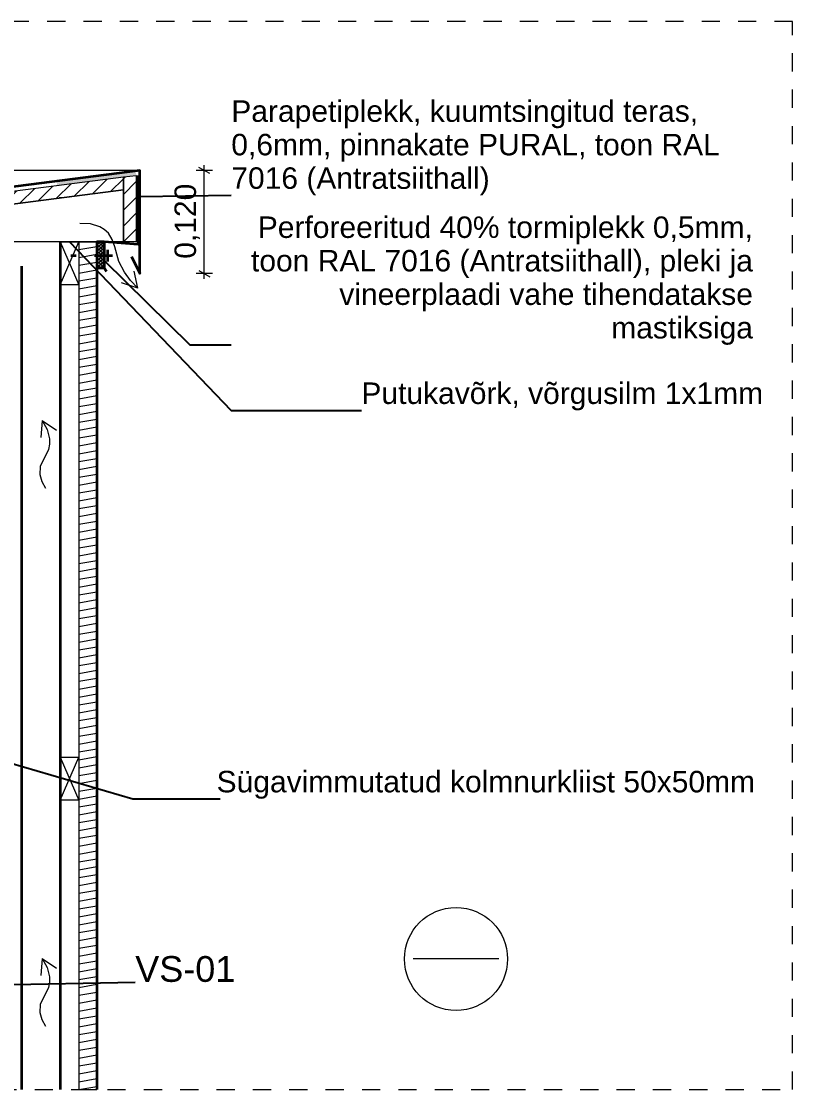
# Model space of a CAD drawing. Header units: millimetres. Extents: x 1192 to 3556, y 2820 to 4064.
# Drawn here: x 2659 to 3556, y 2820 to 4064 of the extents above; entities that cross this region are included whole.
import ezdxf

# ---------------------------------------------------------------- set-up
doc = ezdxf.new("R2010")
doc.units = ezdxf.units.MM
doc.header["$MEASUREMENT"] = 0
doc.linetypes.add('Dashed', pattern=[42.333333, 21.166667, -21.166667])
for name, color, linetype, lineweight in [('0_Pen_No__1', 7, 'Continuous', 13), ('2D Drafting - General_Pen_No__1', 7, 'Continuous', 13), ('2D Drafting - General_Pen_No__2', 8, 'Continuous', 15), ('Annotation - Label_Pen_No__2', 8, 'Continuous', 15), ('Dimensioning - General_Pen_No__1', 7, 'Continuous', 13), ('LÕIGE_Pen_No__1', 7, 'Continuous', 13), ('New_0_Pen_No__1', 7, 'Continuous', 13), ('New_0_Pen_No__2', 8, 'Continuous', 15), ('New_0_Pen_No__75', 6, 'Continuous', 20), ('New______ _ FILLID_ JOONED.AR_Pen_No__1', 7, 'Continuous', 13), ('New______ _ FILLID_ JOONED.AR_Pen_No__7', 7, 'Continuous', 35), ('New_LÕIGE_Pen_No__1', 7, 'Continuous', 13), ('New_Shell - Roof_Pen_No__1', 7, 'Continuous', 13), ('New_Structural - Bearing_Pen_No__1', 7, 'Continuous', 13), ('New_Structural - Bearing_Pen_No__21', 7, 'Continuous', 35), ('Structural - Bearing_Pen_No__27', 7, 'Continuous', 35)]:
    doc.layers.add(name, color=color, linetype=linetype, lineweight=lineweight)
doc.layers.add('Dimensioning - General', color=7, linetype='Continuous')
doc.layers.add('New_Shell - Roof', color=7, linetype='Continuous')
doc.layers.add('New______ _ FILLID_ JOONED.AR_Pen_No__255', color=7, linetype='Continuous', lineweight=13, true_color=0xe8e8e8)
doc.layers.add('New_Shell - Roof_Pen_No__102', color=7, linetype='Continuous', lineweight=13, true_color=0xcccccc)
doc.styles.add('GENERATED_STYLE_1', font='')
doc.styles.get('GENERATED_STYLE_1').set_extended_font_data('Arial')
doc.dimstyles.new('GENERATED_STYLE__1', dxfattribs={"dimtxt": 25, "dimasz": 9.5, "dimexe": 0.18, "dimexo": 0.0625, "dimgap": 0, "dimtad": 1, "dimdec": 3, "dimlfac": 0.001, "dimzin": 0, "dimdsep": 46, "dimtxsty": 'GENERATED_STYLE_1', "dimblk": 'ARROWHEAD_2', "dimblk1": 'ARROWHEAD_2', "dimblk2": 'ARROWHEAD_2', "dimcen": 0.09, "dimse1": 1, "dimse2": 1, "dimclrd": 7, "dimclre": 7, "dimclrt": 7, "dimadec": 0, "dimazin": 0, "dimtfac": 1, "dimtdec": 4, "dimtmove": 0, "dimatfit": 3, "dimfxl": 0, "dimtolj": 1, "dimtzin": 0, "dimarcsym": 0})
doc.dimstyles.new('GENERATED_STYLE__3', dxfattribs={"dimtxt": 0.18, "dimasz": 0.948188, "dimexe": 0.18, "dimexo": 0.0625, "dimgap": 0, "dimtad": 0, "dimtih": 1, "dimtoh": 1, "dimdec": 4, "dimzin": 0, "dimdsep": 46, "dimcen": 0.09, "dimadec": 0, "dimazin": 0, "dimtfac": 1, "dimtdec": 4, "dimtmove": 0, "dimatfit": 3, "dimldrblk": 'ARROWHEAD_5', "dimfxl": 0, "dimtolj": 1, "dimtzin": 0, "dimarcsym": 0})
doc.dimstyles.new('GENERATED_STYLE__4', dxfattribs={"dimtxt": 0.18, "dimasz": 18.24, "dimexe": 0.18, "dimexo": 0.0625, "dimgap": 0, "dimtad": 0, "dimtih": 1, "dimtoh": 1, "dimdec": 4, "dimzin": 0, "dimdsep": 46, "dimcen": 0.09, "dimadec": 0, "dimazin": 0, "dimtfac": 1, "dimtdec": 4, "dimtmove": 0, "dimatfit": 3, "dimldrblk": 'ARROWHEAD_5', "dimfxl": 0, "dimtolj": 1, "dimtzin": 0, "dimarcsym": 0})
doc.dimstyles.new('GENERATED_STYLE__5', dxfattribs={"dimtxt": 0.18, "dimasz": 7.6, "dimexe": 0.18, "dimexo": 0.0625, "dimgap": 0, "dimtad": 0, "dimtih": 1, "dimtoh": 1, "dimdec": 4, "dimzin": 0, "dimdsep": 46, "dimcen": 0.09, "dimadec": 0, "dimazin": 0, "dimtfac": 1, "dimtdec": 4, "dimtmove": 0, "dimatfit": 3, "dimldrblk": 'ARROWHEAD_14', "dimfxl": 0, "dimtolj": 1, "dimtzin": 0, "dimarcsym": 0})
pattern_1 = [(45, (0, 0), (-9.192388, 9.192388), [])]

# ---------------------------------------------------------------- blocks, each defined once
blk = doc.blocks.new('*X8')
at = {"layer": 'New_Shell - Roof', "linetype": 'Continuous', "lineweight": 0, "true_color": 0x000000}
for points in [[(2700.2, 3877.6), (2700.2, 3872.6), (2792.4, 3884.4), (2791.7, 3889.4)], [(2400.2, 3839), (2400.2, 3833.9), (2550.2, 3853.2), (2550.2, 3858.3)]]:
    blk.add_hatch(color=18, dxfattribs=at).paths.add_polyline_path(points)
blk = doc.blocks.new('*D11')
at = {"layer": 'Dimensioning - General_Pen_No__1', "color": 7, "linetype": 'Continuous', "lineweight": 13}
for p, q in [((2877.8, 3886.4), (2865.3, 3893.6)), ((2871.5, 3890), (2871.5, 3896.1)), ((2880.9, 3890), (2862.2, 3890)), ((2871.5, 3770), (2871.5, 3890)), ((2880.9, 3770), (2862.2, 3770)), ((2865.3, 3773.6), (2877.8, 3766.4)), ((2871.5, 3763.9), (2871.5, 3770))]:
    blk.add_line(p, q, dxfattribs=at)
at = {"layer": 'Dimensioning - General_Pen_No__1', "color": 7, "lineweight": 13, "insert": (2866.5, 3787.3), "char_height": 25, "attachment_point": 7, "rotation": 90, "style": 'GENERATED_STYLE_1'}
blk.add_mtext('\\A1;{\\pql;\\fArial|b0|i0|c0|p34;0,120}', dxfattribs=at)
blk = doc.blocks.new('ARROWHEAD_2')
at = {"color": 0, "linetype": 'Continuous', "lineweight": 0}
for p, q in [((0, 0), (-1, 0)), ((-0.38, -0.66), (0.38, 0.66))]:
    blk.add_line(p, q, dxfattribs=at)
blk = doc.blocks.new('ARROWHEAD_5')
at = {"linetype": 'Continuous', "lineweight": 0}
blk.add_hatch(color=0, dxfattribs=at).paths.add_polyline_path([(-1, 0.2679), (0, 0), (-1, -0.2679)])
at = {"color": 0, "linetype": 'Continuous', "lineweight": 0}
blk.add_line((0, 0), (-1, 0), dxfattribs=at)
blk = doc.blocks.new('ARROWHEAD_14')
at = {"color": 0, "linetype": 'Continuous', "lineweight": 0}
blk.add_line((0, 0), (-1, 0), dxfattribs=at)
at = {"color": 0, "linetype": 'Continuous', "lineweight": 0, "flags": 128}
blk.add_lwpolyline([(-0.9093, 0.525), (0, 0), (-0.9093, -0.525)], dxfattribs=at)

msp = doc.modelspace()

# ---------------------------------------------------------------- hatches: boundary and pattern name
at = {"layer": 'LÕIGE_Pen_No__1', "linetype": 'Continuous', "lineweight": 13}
h = msp.add_hatch(dxfattribs=at)
h.set_pattern_fill('Common_Brick_0001', style=0, pattern_type=2)
h.set_pattern_definition(pattern_1)
h.paths.add_polyline_path([(2777.3701, 3867.3667), (2293.3729, 3805.0607), (2293.3796, 3820.184), (2777.3701, 3882.4892)])
at = {"layer": 'New______ _ FILLID_ JOONED.AR_Pen_No__1', "linetype": 'Continuous', "lineweight": 13}
h = msp.add_hatch(dxfattribs=at)
h.set_pattern_fill('Grid_3x3_Diagonal_0001_0001', style=0, pattern_type=2)
h.set_pattern_definition([(41.332, (2750.7555, 3765.6448), (-2.13143, 1.93666), []), (137.741, (2750.7555, 3765.6448), (2.16249, 1.90191), [])])
h.paths.add_polyline_path([(2746.5536, 3776.8954), (2754.9573, 3776.8954), (2754.9573, 3807.0149), (2746.5536, 3807.0149)])
at = {"layer": 'New______ _ FILLID_ JOONED.AR_Pen_No__255', "linetype": 'Continuous', "lineweight": 13, "true_color": 0xe8e8e8}
msp.add_hatch(color=254, dxfattribs=at).paths.add_polyline_path([(2746.5536, 3776.8954), (2754.9573, 3776.8954), (2754.9573, 3807.0149), (2746.5536, 3807.0149)])
at = {"layer": 'New_LÕIGE_Pen_No__1', "linetype": 'Continuous', "lineweight": 13}
h = msp.add_hatch(dxfattribs=at)
h.set_pattern_fill('Common_Brick_0001', style=0, pattern_type=2)
h.set_pattern_definition(pattern_1)
h.paths.add_polyline_path([(2777.3701, 3882.4892), (2792.3701, 3884.4202), (2792.3701, 3807.0149), (2777.3701, 3807.0149)])
at = {"layer": 'New_Structural - Bearing_Pen_No__1', "linetype": 'Continuous', "lineweight": 13}
h = msp.add_hatch(dxfattribs=at)
h.set_pattern_fill('Wood_0001', style=0, pattern_type=2)
h.set_pattern_definition([(10, (0, 0), (-1.562834, 8.86327), [])])
h.paths.add_polyline_path([(2725.5536, 2820), (2746.5536, 2820), (2746.5536, 3807.0149), (2725.5536, 3807.0149)])

# ---------------------------------------------------------------- linework, layer by layer
at = {"layer": '0_Pen_No__1', "color": 7, "linetype": 'Dashed', "lineweight": 13}
msp.add_lwpolyline([(1192.4772, 2820), (3556.4393, 2820), (3556.4393, 4063.6715), (1192.4772, 4063.6715)], close=True, dxfattribs=at)
at = {"layer": '2D Drafting - General_Pen_No__1', "color": 7, "linetype": 'Continuous', "lineweight": 13}
msp.add_lwpolyline([(3214.5809, 2972.0972), (3114.5809, 2972.0972)], dxfattribs=at)
msp.add_circle((3164.5809, 2972.0972), 60, dxfattribs=at)
at = {"layer": '2D Drafting - General_Pen_No__2', "color": 8, "linetype": 'Continuous', "lineweight": 15}
for p, q in [((2794.2413, 3753.209), (2789.9273, 3772.7382)), ((2794.2413, 3753.209), (2775.1715, 3759.2376)), ((2682.8849, 3598.9796), (2681.3445, 3579.039)), ((2682.8849, 3598.9796), (2699.3838, 3587.6754)), ((2682.8849, 2972.7265), (2681.3445, 2952.7859)), ((2682.8849, 2972.7265), (2699.3838, 2961.4222))]:
    msp.add_line(p, q, dxfattribs=at)
at = {"layer": '2D Drafting - General_Pen_No__2', "color": 8, "linetype": 'Continuous', "lineweight": 15, "flags": 128}
for points in [[(2794.2413, 3753.209), (2785.7866, 3761.954), (2778.5278, 3771.7482), (2772.1895, 3784.1461), (2767.2965, 3801.3059), (2764.4176, 3809.5553), (2759.898, 3816.9133), (2755.0801, 3821.4326), (2749.7235, 3824.6232), (2738.8502, 3827.9133), (2726.6567, 3828.3966)], [(2682.8849, 3598.9796), (2688.703, 3588.3692), (2691.4218, 3577.5276), (2691.4055, 3571.4289), (2689.966, 3565.1473), (2680.3833, 3545.3746), (2679.9376, 3535.9987), (2682.2611, 3527.9572), (2686.6804, 3520.2209)], [(2682.8849, 2972.7265), (2688.703, 2962.1161), (2691.4218, 2951.2745), (2691.4055, 2945.1757), (2689.966, 2938.8942), (2680.3833, 2919.1215), (2679.9376, 2909.7456), (2682.2611, 2901.7041), (2686.6804, 2893.9678)]]:
    msp.add_lwpolyline(points, dxfattribs=at)
at = {"layer": 'LÕIGE_Pen_No__1', "color": 7, "linetype": 'Continuous', "lineweight": 13, "flags": 128}
msp.add_lwpolyline([(2777.3701, 3867.3667), (2293.3729, 3805.0607), (2293.3796, 3820.184), (2777.3701, 3882.4892)], close=True, dxfattribs=at)
at = {"layer": 'New_0_Pen_No__1', "color": 7, "linetype": 'Continuous', "lineweight": 13}
for p, q in [((2703.5536, 3807.0149), (2725.5536, 3757.0149)), ((2703.5536, 3757.0149), (2725.5536, 3807.0149)), ((2703.5536, 3207.0149), (2725.5536, 3157.0149)), ((2703.5536, 3157.0149), (2725.5536, 3207.0149))]:
    msp.add_line(p, q, dxfattribs=at)
at = {"layer": 'New_0_Pen_No__75', "color": 6, "linetype": 'Continuous', "lineweight": 20}
for p, q in [((2777.3701, 3807.0149), (2777.3701, 3857.0149)), ((2703.5536, 3807.0149), (2777.3701, 3807.0149))]:
    msp.add_line(p, q, dxfattribs=at)
at = {"layer": 'New______ _ FILLID_ JOONED.AR_Pen_No__7', "color": 7, "linetype": 'Continuous', "lineweight": 35}
for p, q in [((2794.6674, 3804.1143), (2794.6674, 3884.4202)), ((2794.6547, 3803.9435), (2754.9573, 3806.9099)), ((2754.9573, 3806.9099), (2754.9573, 3776.8954)), ((2754.9573, 3776.8954), (2757.4924, 3772.5858))]:
    msp.add_line(p, q, dxfattribs=at)
at = {"layer": 'New______ _ FILLID_ JOONED.AR_Pen_No__7', "color": 7, "linetype": 'Dashed', "lineweight": 35}
for p, q in [((2758.6658, 3797.7299), (2758.6658, 3784.0637)), ((2764.688, 3790.6677), (2716.2569, 3790.6677))]:
    msp.add_line(p, q, dxfattribs=at)
at = {"layer": 'New______ _ FILLID_ JOONED.AR_Pen_No__7', "color": 7, "linetype": 'Continuous', "lineweight": 35, "flags": 128}
msp.add_lwpolyline([(2746.5536, 3776.8954), (2754.9573, 3776.8954), (2754.9573, 3807.0149), (2746.5536, 3807.0149)], close=True, dxfattribs=at)
at = {"layer": 'New_LÕIGE_Pen_No__1', "color": 7, "linetype": 'Continuous', "lineweight": 13, "flags": 128}
for points in [[(2777.3701, 3882.4892), (2792.3701, 3884.4202), (2792.3701, 3807.0149), (2777.3701, 3807.0149)], [(2777.3701, 3867.3673), (2777.3701, 3807.0149), (2308.5535, 3807.0149)], [(2703.5536, 3807.0149), (2725.5536, 3807.0149), (2725.5536, 3757.0149), (2703.5536, 3757.0149)], [(2703.5536, 3207.0149), (2725.5536, 3207.0149), (2725.5536, 3157.0149), (2703.5536, 3157.0149)]]:
    msp.add_lwpolyline(points, close=True, dxfattribs=at)
at = {"layer": 'New_Shell - Roof_Pen_No__102', "color": 254, "linetype": 'Continuous', "lineweight": 13, "true_color": 0xcccccc}
msp.add_line((2796.5536, 3890), (1192.4772, 3890), dxfattribs=at)
at = {"layer": 'New_Structural - Bearing_Pen_No__1', "color": 7, "linetype": 'Continuous', "lineweight": 13, "flags": 128}
msp.add_lwpolyline([(2725.5536, 2820), (2746.5536, 2820), (2746.5536, 3807.0149), (2725.5536, 3807.0149)], close=True, dxfattribs=at)
at = {"layer": 'New_Structural - Bearing_Pen_No__21', "color": 7, "linetype": 'Continuous', "lineweight": 35}
for p, q in [((2703.5536, 3858.8776), (2703.5536, 3857.8642)), ((2703.5536, 3807.0149), (2703.5536, 2820)), ((2746.5536, 3807.0149), (2746.5536, 2820)), ((2658.5536, 3778.7839), (2658.5536, 2820))]:
    msp.add_line(p, q, dxfattribs=at)
at = {"layer": 'Structural - Bearing_Pen_No__27', "color": 7, "linetype": 'Continuous', "lineweight": 35}
msp.add_lwpolyline([(2786.5832, 3789.8673), (2796.5535, 3770), (2796.5536, 3890), (2458.5536, 3846.4885)], dxfattribs=at)

# ---------------------------------------------------------------- block references
at = {"layer": 'New_Shell - Roof_Pen_No__1', "color": 7, "linetype": 'Continuous', "lineweight": 13}
msp.add_blockref('*X8', (0, 0), dxfattribs=at)

# ---------------------------------------------------------------- texts
at = {"layer": 'Annotation - Label_Pen_No__2', "color": 8, "linetype": 'Continuous', "lineweight": 15, "insert": (2791.1381, 2945.0516), "char_height": 30, "attachment_point": 7, "rotation": 0.0003312, "style": 'GENERATED_STYLE_1'}
msp.add_mtext('\\A1;{\\pql;\\fArial|b0|i0|c0|p34;VS-\\fArial|b0|i0|c0|p34;01}', dxfattribs=at)
at = {"layer": 'New_0_Pen_No__2', "color": 8, "linetype": 'Continuous', "lineweight": 15, "char_height": 25, "width": 607.23923, "style": 'GENERATED_STYLE_1'}
for s, insert, attachment_point, line_spacing_factor in [('\\A1;{\\pql;\\fArial|b0|i0|c0|p34;Parapetiplekk, kuumtsingitud teras, 0,6mm, pinnakate PURAL, toon RAL 7016 (Antratsiithall)\\fArial|b0|i0|c0|p34;\\C1; }', (2902.9493, 3861.1843), 7, 0.935751), ('\\A1;{\\pqr;\\fArial|b0|i0|c0|p34;Perforeeritud 40% tormiplekk 0,5mm,\\fArial|b0|i0|c0|p34;\\C1; \\fArial|b0|i0|c0|p34;\\C8;toon RAL 7016 (Antratsiithall), pleki ja vineerplaadi vahe tihendatakse mastiksiga }', (3510.1886, 3686.9963), 9, 0.935745)]:
    msp.add_mtext(s, dxfattribs=dict(at, insert=insert, attachment_point=attachment_point, line_spacing_factor=line_spacing_factor))
at = {"layer": 'New_0_Pen_No__2', "color": 8, "linetype": 'Continuous', "lineweight": 15, "char_height": 25, "style": 'GENERATED_STYLE_1'}
for s, insert, attachment_point in [('\\A1;{\\pql;\\fArial|b0|i0|c0|p34;Putukavõrk, võrgusilm 1x1mm}', (3054.4048, 3610.7097), 7), ('\\A1;{\\pqr;\\fArial|b0|i0|c0|p34;Sügavimmutatud kolmnurkliist 50x50mm}', (3512.6908, 3158.5326), 9)]:
    msp.add_mtext(s, dxfattribs=dict(at, insert=insert, attachment_point=attachment_point))

# ---------------------------------------------------------------- dimensions: what is measured, and where the dimension line sits
at = {"layer": 'Dimensioning - General', "color": 7, "linetype": 'Continuous', "lineweight": 13}
dim = msp.add_linear_dim(base=(2871.5423, 3890), p1=(2796.5535, 3770), p2=(2796.5536, 3890), angle=90, dimstyle='GENERATED_STYLE__1', dxfattribs=at)
dim.commit()
dim.dimension.update_dxf_attribs({"geometry": '*D11', "text_midpoint": (2854.0423, 3829.2572), "dimtype": 160, "text_rotation": 90})

# ---------------------------------------------------------------- leaders
at = {"layer": 'Annotation - Label_Pen_No__2', "color": 8, "linetype": 'Continuous', "lineweight": 15, "annotation_type": 0, "has_hookline": 1, "hookline_direction": 0, "text_width": 108.51, "horizontal_direction": (1, 6e-06, 0)}
msp.add_leader([(2258.5541, 2935.2564), (2791.1381, 2945.0516)], dimstyle='GENERATED_STYLE__5', dxfattribs=at)
at = {"layer": 'New_0_Pen_No__2', "color": 8, "linetype": 'Continuous', "lineweight": 15, "annotation_type": 0, "has_hookline": 1, "hookline_direction": 0}
for points, dimstyle, text_width in [([(2796.5536, 3859.8299), (2902.9493, 3861.1843)], 'GENERATED_STYLE__3', 565.575), ([(2714.5536, 3807.0149), (2902.7016, 3610.7097), (3054.4048, 3610.7097)], 'GENERATED_STYLE__3', 462.425), ([(2754.9573, 3785.4564), (2854.7888, 3686.9963), (2902.9493, 3686.9963)], 'GENERATED_STYLE__3', 582.975), ([(2269.5447, 3310.8253), (2788.3033, 3158.5326), (2890.1408, 3158.5326)], 'GENERATED_STYLE__4', 622.55)]:
    msp.add_leader(points, dimstyle=dimstyle, dxfattribs=dict(at, text_width=text_width))

doc.saveas('drawing.dxf')
